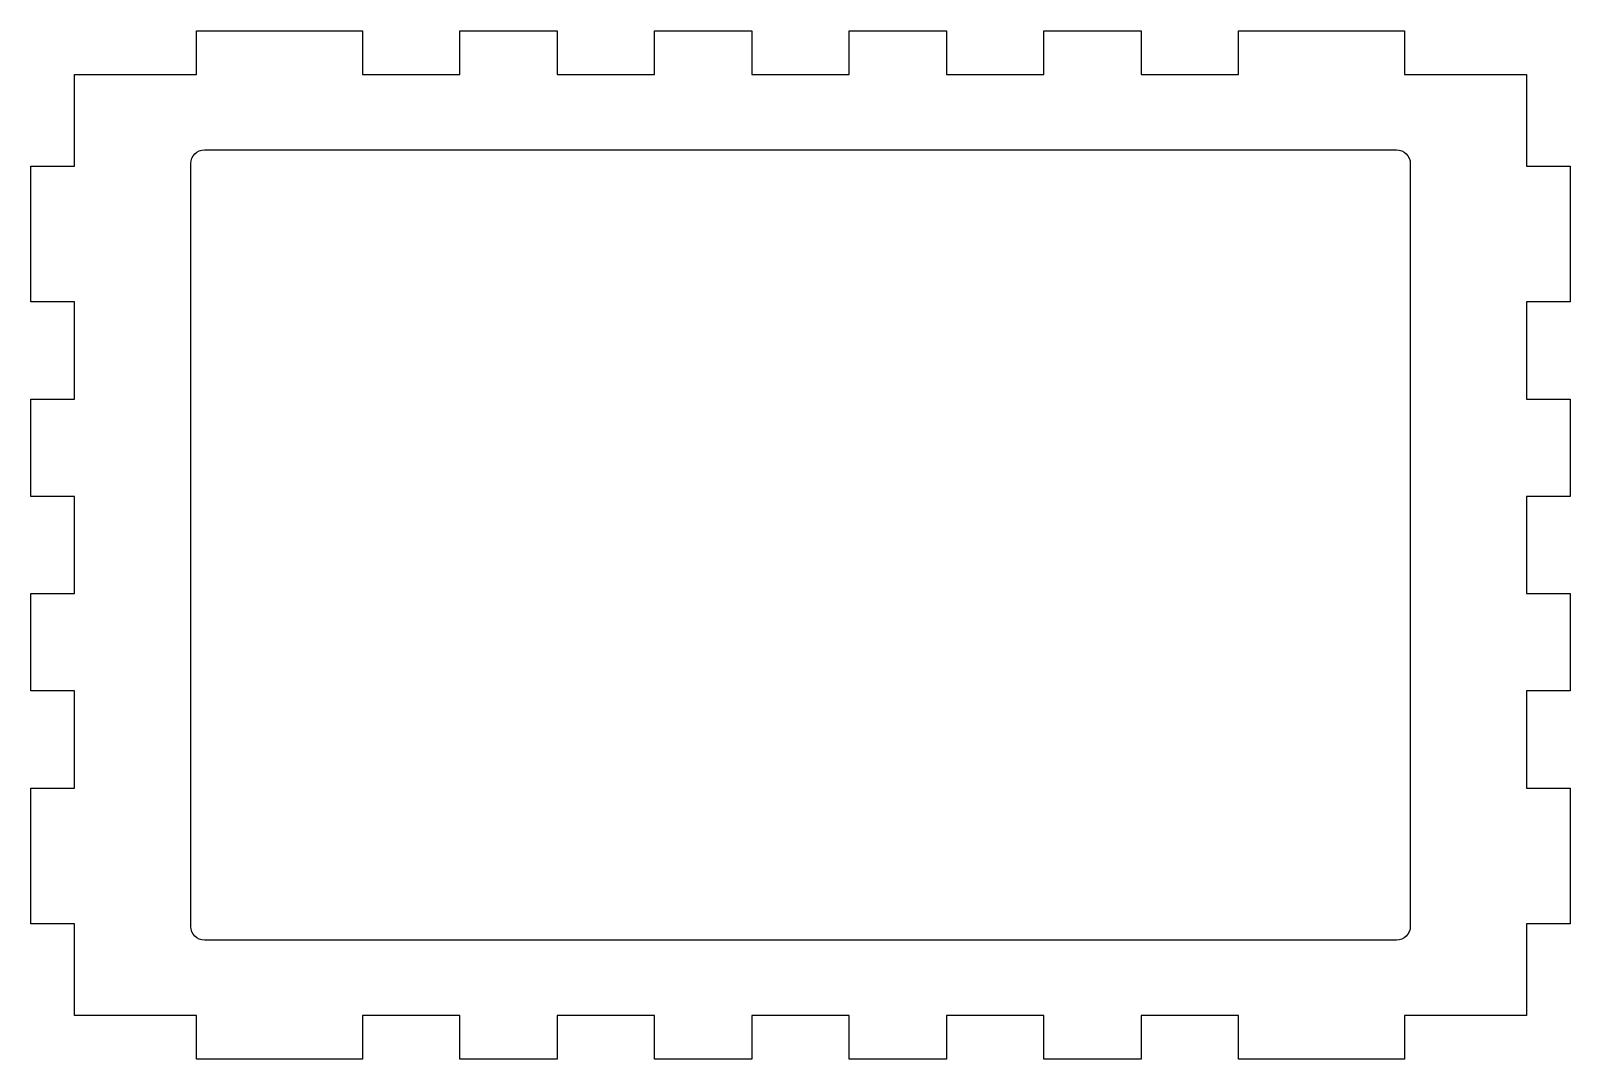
# Model space of a CAD drawing. Header units: millimetres. Extents: x 0.8 to 95.7, y 1 to 64.4.
import ezdxf

# ---------------------------------------------------------------- set-up
doc = ezdxf.new("R2010")
doc.units = ezdxf.units.MM
doc.header["$MEASUREMENT"] = 0

msp = doc.modelspace()

# ---------------------------------------------------------------- linework, layer by layer
at = {"linetype": 'ByBlock'}
msp.add_lwpolyline([(92.965, 3.664), (85.44, 3.664), (85.44, 0.964), (75.215, 0.964), (75.215, 3.664), (69.215, 3.664), (69.215, 0.964), (63.215, 0.964), (63.215, 3.664), (57.215, 3.664), (57.215, 0.964), (51.215, 0.964), (51.215, 3.664), (45.215, 3.664), (45.215, 0.964), (39.215, 0.964), (39.215, 3.664), (33.215, 3.664), (33.215, 0.964), (27.215, 0.964), (27.215, 3.664), (21.215, 3.664), (21.215, 0.964), (10.99, 0.964), (10.99, 3.664), (3.465, 3.664), (3.465, 9.314), (0.765, 9.314), (0.765, 17.664), (3.465, 17.664), (3.465, 23.664), (0.765, 23.664), (0.765, 29.664), (3.465, 29.664), (3.465, 35.664), (0.765, 35.664), (0.765, 41.664), (3.465, 41.664), (3.465, 47.664), (0.765, 47.664), (0.765, 56.014), (3.465, 56.014), (3.465, 61.664), (10.99, 61.664), (10.99, 64.364), (21.215, 64.364), (21.215, 61.664), (27.215, 61.664), (27.215, 64.364), (33.215, 64.364), (33.215, 61.664), (39.215, 61.664), (39.215, 64.364), (45.215, 64.364), (45.215, 61.664), (51.215, 61.664), (51.215, 64.364), (57.215, 64.364), (57.215, 61.664), (63.215, 61.664), (63.215, 64.364), (69.215, 64.364), (69.215, 61.664), (75.215, 61.664), (75.215, 64.364), (85.44, 64.364), (85.44, 61.664), (92.965, 61.664), (92.965, 56.014), (95.665, 56.014), (95.665, 47.664), (92.965, 47.664), (92.965, 41.664), (95.665, 41.664), (95.665, 35.664), (92.965, 35.664), (92.965, 29.664), (95.665, 29.664), (95.665, 23.664), (92.965, 23.664), (92.965, 17.664), (95.665, 17.664), (95.665, 9.314), (92.965, 9.314), (92.965, 3.664)], dxfattribs=at)
msp.add_lwpolyline([(10.625, 9.144), (10.625, 56.184, -0.414214), (11.465, 57.024), (84.965, 57.024, -0.414214), (85.805, 56.184), (85.805, 9.144, -0.414214), (84.965, 8.304), (11.465, 8.304, -0.414214)], format="xyb", close=True)

doc.saveas('drawing.dxf')
